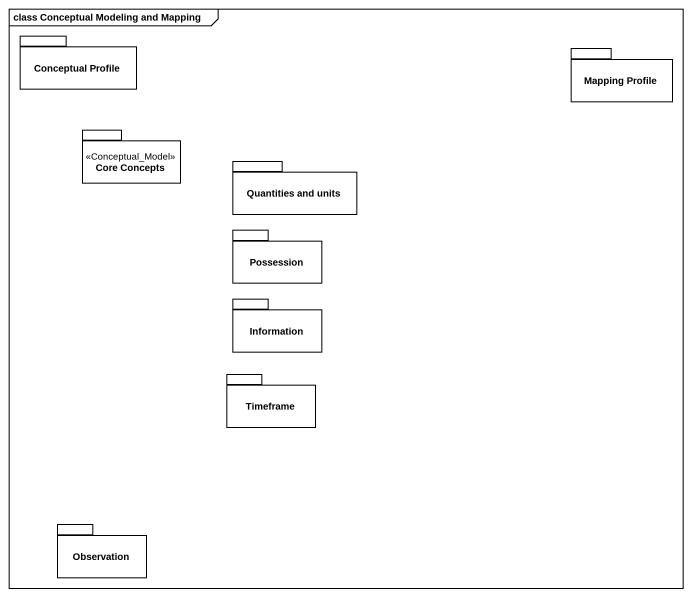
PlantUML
@startuml
mainframe class Conceptual Modeling and Mapping
package "Conceptual Profile" as Conceptual_Profile {
}
package "Mapping Profile" as Mapping_Profile {
}
package "Core Concepts" as Core_Concepts <<Conceptual_Model>> {
}
package "Quantities and units" as Quantities_and_units {
}
package Possession {
}
package Information {
}
package Timeframe {
}
package Observation {
}
@enduml
